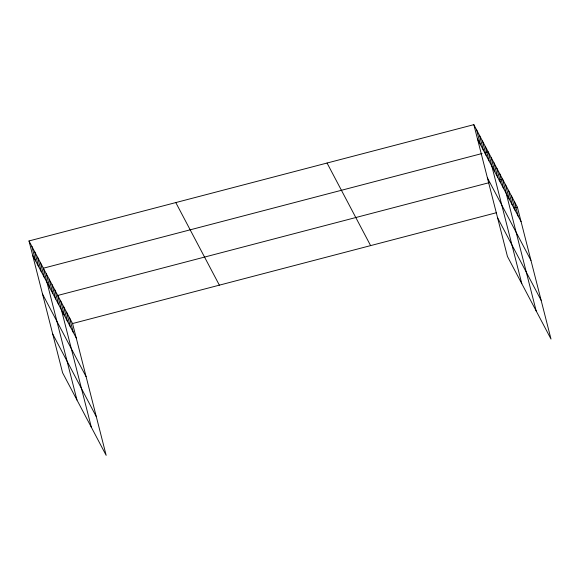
<?xml version="1.0" encoding="UTF-8"?>
<svg xmlns="http://www.w3.org/2000/svg" width="580" height="580" viewBox="0 0 580 580"><rect width="100%" height="100%" fill="white"/><g stroke="black" fill="none" stroke-linecap="round" stroke-linejoin="round"><path stroke-width="0.87" d="M29 240.954L72.558 323.538L106.162 455.343L62.596 372.766L29 240.954L473.838 124.656L517.404 207.234L551 339.046L507.442 256.462L473.838 124.656M482.103 153.504L43.377 268.207L76.973 400.019M484.721 152.815L488.215 151.902L521.812 283.714M489.484 182.584L57.753 295.459L91.35 427.272M499.097 180.068L502.592 179.155L536.188 310.967M72.558 323.538L496.429 212.715M513.909 208.148L517.404 207.234M477.514 139.07L521.079 221.647M487.388 177.806L530.954 260.391M497.567 217.725L541.125 300.302M327.048 163.031L370.606 245.615M175.798 202.579L219.356 285.157M32.676 255.374L76.234 337.951M42.55 294.111L86.108 376.696M52.722 334.022L96.28 416.607M514.438 201.623L518.114 216.036M511.48 196.004L515.156 210.417M508.515 190.385L512.191 204.805M505.557 184.774L509.225 199.186M499.713 173.71L503.389 188.123M496.842 168.258L500.518 182.671M493.964 162.806L497.64 177.219M491.093 157.354L494.769 171.774M485.344 146.457L489.02 160.87M482.466 141.005L486.141 155.418M479.595 135.553L483.263 149.966M476.716 130.101L480.392 144.522M69.6 317.92L73.276 332.34M66.635 312.308L70.311 326.721M63.677 306.689L67.345 321.11M60.711 301.078L64.387 315.491M54.875 290.007L58.551 304.427M51.997 284.562L55.673 298.976M49.126 279.111L52.802 293.524M46.248 273.659L49.923 288.071M40.498 262.755L44.174 277.175M37.627 257.31L41.296 271.723M34.749 251.858L38.425 266.271M31.878 246.406L35.547 260.819"/></g></svg>
